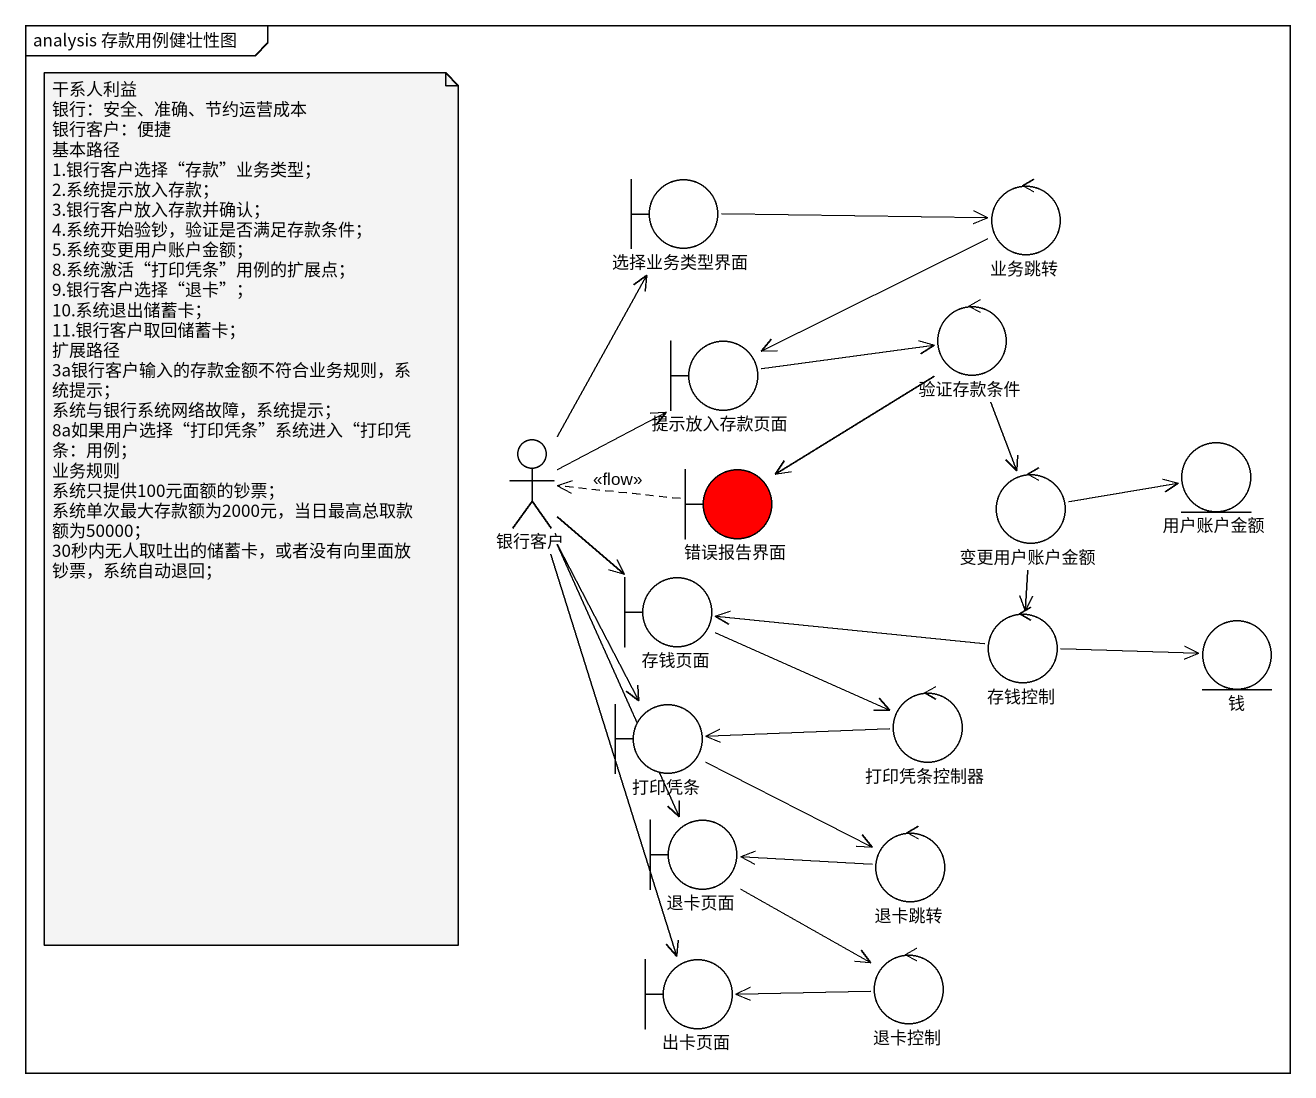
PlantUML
@startuml
mainframe analysis 存款用例健壮性图
boundary 选择业务类型界面
control 业务跳转
boundary 提示放入存款页面
control 验证存款条件
actor 银行客户
boundary 错误报告界面 #FF0000
control 变更用户账户金额
entity 用户账户金额
boundary 存钱页面
control 存钱控制
entity 钱
boundary 打印凭条
control 打印凭条控制器
boundary 退卡页面
control 退卡跳转
boundary 出卡页面
control 退卡控制
选择业务类型界面 -right-> 业务跳转
业务跳转 -left-> 提示放入存款页面
提示放入存款页面 -right-> 验证存款条件
验证存款条件 --> 错误报告界面
验证存款条件 --> 变更用户账户金额
银行客户 -up-> 选择业务类型界面
银行客户 -up-> 提示放入存款页面
银行客户 --> 存钱页面
银行客户 --> 打印凭条
银行客户 --> 退卡页面
银行客户 --> 出卡页面
错误报告界面 .left.> 银行客户 : <<flow>>
变更用户账户金额 -right-> 用户账户金额
变更用户账户金额 --> 存钱控制
存钱页面 -right-> 打印凭条控制器
存钱控制 -left-> 存钱页面
存钱控制 -right-> 钱
打印凭条 -right-> 退卡跳转
打印凭条控制器 -left-> 打印凭条
退卡页面 --> 退卡控制
退卡跳转 -left-> 退卡页面
退卡控制 -left-> 出卡页面
note as N1
  干系人利益
  银行：安全、准确、节约运营成本
  银行客户：便捷
  基本路径
  1.银行客户选择“存款”业务类型；
  2.系统提示放入存款；
  3.银行客户放入存款并确认；
  4.系统开始验钞，验证是否满足存款条件；
  5.系统变更用户账户金额；
  8.系统激活“打印凭条”用例的扩展点；
  9.银行客户选择“退卡”；
  10.系统退出储蓄卡；
  11.银行客户取回储蓄卡；
  扩展路径
  3a银行客户输入的存款金额不符合业务规则，系统提示；
  系统与银行系统网络故障，系统提示；
  8a如果用户选择“打印凭条”系统进入“打印凭条：用例；
  业务规则
  系统只提供100元面额的钞票；
  系统单次最大存款额为2000元，当日最高总取款额为50000；
  30秒内无人取吐出的储蓄卡，或者没有向里面放钞票，系统自动退回；
end note
@enduml
